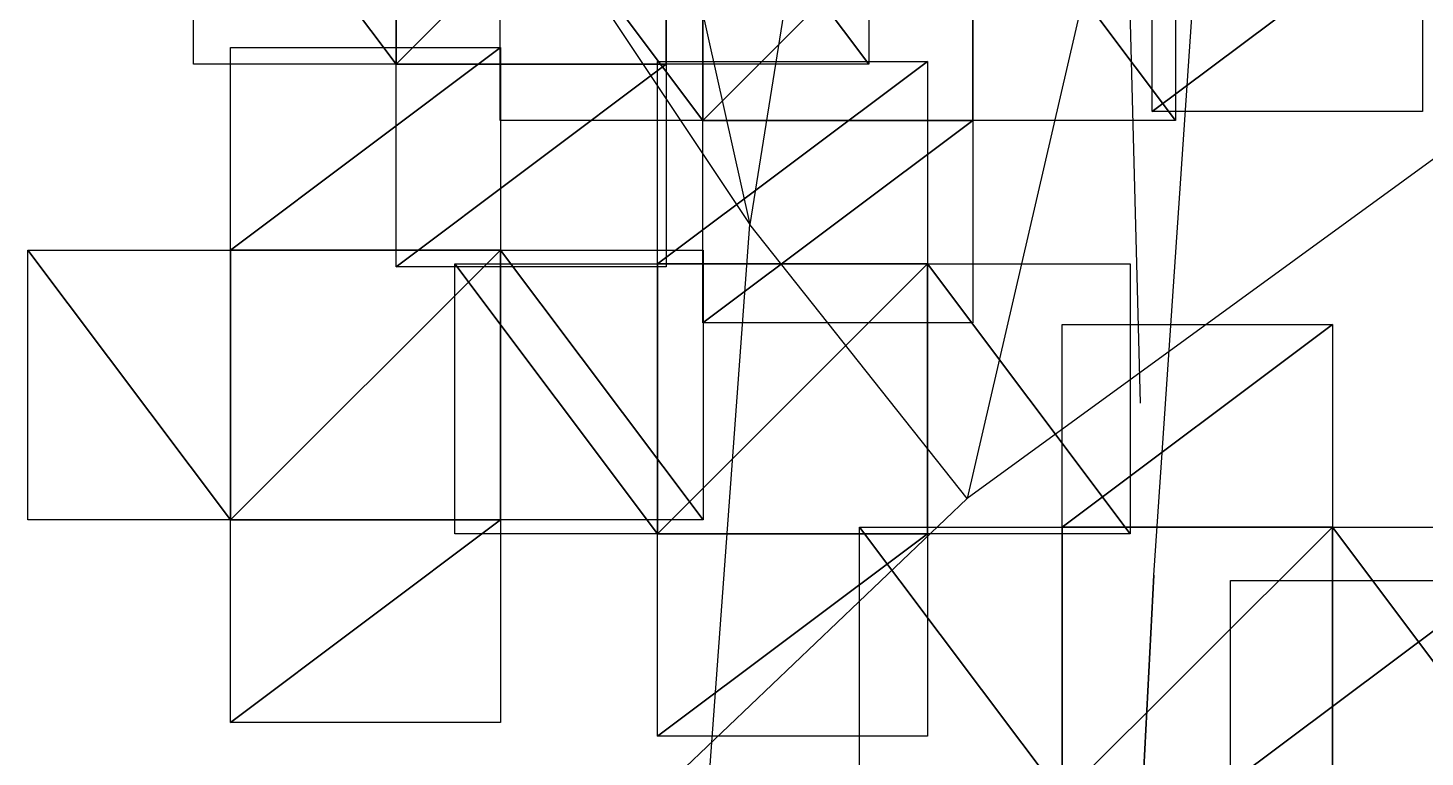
# Model space of a CAD drawing. Header units: metres. Extents: x -204 to 160, y -126 to 162.
# Drawn here: x -47.72 to -16.69, y -44.86 to -28.65 of the extents above; entities that cross this region are included whole.
import ezdxf

# ---------------------------------------------------------------- set-up
doc = ezdxf.new("R2010")
doc.units = ezdxf.units.M

msp = doc.modelspace()

# ---------------------------------------------------------------- linework, layer by layer
for p, q in [((-36.884808, -9.738489, -264.6768), (-31.68674, -33.020416, -256.94885)), ((-28.103207, -10.590538, -259.50635), (-31.68674, -33.020416, -256.94885)), ((-42.393276, -16.930363, -272.7777), (-31.68674, -33.020416, -256.94885)), ((-23.00904, -36.987854, -287.35498), (-23.539116, -17.041021, -278.90283)), ((-22.568594, -20.527117, -242.94984), (-26.862267, -39.10855, -241.9121)), ((-44.04605, -29.457321, -433.01532), (-44.04605, -23.457321, -433.01532)), ((-44.04605, -29.457321, -433.01532), (-44.04605, -23.457321, -433.01532)), ((-44.04605, -29.457321, -433.01532), (-44.04605, -23.457321, -433.01532)), ((-44.04605, -29.457321, -433.01532), (-44.04605, -23.457321, -433.01532)), ((-44.04605, -29.457321, -433.01532), (-44.04605, -23.457321, -433.01532)), ((-44.04605, -29.457321, -433.01532), (-44.04605, -23.457321, -433.01532)), ((-44.04605, -29.457321, -433.01532), (-44.04605, -23.457321, -433.01532)), ((-44.04605, -29.457321, -433.01532), (-44.04605, -23.457321, -433.01532)), ((-29.046051, -23.457321, -433.01532), (-29.046051, -29.457321, -433.01532)), ((-29.046051, -23.457321, -433.01532), (-29.046051, -29.457321, -433.01532)), ((-29.046051, -23.457321, -433.01532), (-29.046051, -29.457321, -433.01532)), ((-29.046051, -23.457321, -433.01532), (-29.046051, -29.457321, -433.01532)), ((-29.046051, -23.457321, -433.01532), (-29.046051, -29.457321, -433.01532)), ((-29.046051, -23.457321, -433.01532), (-29.046051, -29.457321, -433.01532)), ((-29.046051, -23.457321, -433.01532), (-29.046051, -29.457321, -433.01532)), ((-29.046051, -23.457321, -433.01532), (-29.046051, -29.457321, -433.01532)), ((-37.23468, -30.706451, -433.01532), (-37.23468, -24.706451, -433.01532)), ((-37.23468, -30.706451, -433.01532), (-37.23468, -24.706451, -433.01532)), ((-22.23468, -24.706451, -433.01532), (-22.23468, -30.706451, -433.01532)), ((-22.23468, -24.706451, -433.01532), (-22.23468, -30.706451, -433.01532)), ((-22.750519, -30.506287, -433.01532), (-22.750519, -26.006287, -433.01532)), ((-22.71549, -40.810272, -319.5024), (-21.70953, -26.054817, -305.79922)), ((-16.750519, -26.006287, -433.01532), (-16.750519, -30.506287, -433.01532)), ((-9.964054, -26.791958, -239.55412), (-26.862267, -39.10855, -241.9121)), ((-43.22455, -33.585968, -433.01532), (-43.22455, -29.085968, -433.01532)), ((-43.22455, -29.085968, -433.01532), (-37.22455, -29.085968, -433.01532)), ((-43.22455, -33.585968, -433.01532), (-43.22455, -29.085968, -433.01532)), ((-43.22455, -29.085968, -433.01532), (-37.22455, -29.085968, -433.01532)), ((-43.22455, -33.585968, -433.01532), (-43.22455, -29.085968, -433.01532)), ((-43.22455, -29.085968, -433.01532), (-37.22455, -29.085968, -433.01532)), ((-43.22455, -33.585968, -433.01532), (-43.22455, -29.085968, -433.01532)), ((-43.22455, -29.085968, -433.01532), (-37.22455, -29.085968, -433.01532)), ((-43.22455, -33.585968, -433.01532), (-43.22455, -29.085968, -433.01532)), ((-43.22455, -29.085968, -433.01532), (-37.22455, -29.085968, -433.01532)), ((-37.22455, -29.085968, -433.01532), (-37.22455, -33.585968, -433.01532)), ((-37.22455, -29.085968, -433.01532), (-37.22455, -33.585968, -433.01532)), ((-37.22455, -29.085968, -433.01532), (-37.22455, -33.585968, -433.01532)), ((-37.22455, -29.085968, -433.01532), (-37.22455, -33.585968, -433.01532)), ((-37.22455, -29.085968, -433.01532), (-37.22455, -33.585968, -433.01532)), ((-39.54605, -29.457321, -433.01532), (-44.04605, -29.457321, -433.01532)), ((-39.54605, -29.457321, -433.01532), (-44.04605, -29.457321, -433.01532)), ((-39.54605, -29.457321, -433.01532), (-44.04605, -29.457321, -433.01532)), ((-39.54605, -29.457321, -433.01532), (-44.04605, -29.457321, -433.01532)), ((-39.54605, -29.457321, -433.01532), (-44.04605, -29.457321, -433.01532)), ((-39.54605, -29.457321, -433.01532), (-44.04605, -29.457321, -433.01532)), ((-39.54605, -29.457321, -433.01532), (-44.04605, -29.457321, -433.01532)), ((-39.54605, -29.457321, -433.01532), (-44.04605, -29.457321, -433.01532)), ((-39.54605, -33.95732, -433.01532), (-39.54605, -29.457321, -433.01532)), ((-39.54605, -33.95732, -433.01532), (-39.54605, -29.457321, -433.01532)), ((-39.54605, -33.95732, -433.01532), (-39.54605, -29.457321, -433.01532)), ((-39.54605, -33.95732, -433.01532), (-39.54605, -29.457321, -433.01532)), ((-39.54605, -33.95732, -433.01532), (-39.54605, -29.457321, -433.01532)), ((-39.54605, -33.95732, -433.01532), (-39.54605, -29.457321, -433.01532)), ((-39.54605, -33.95732, -433.01532), (-39.54605, -29.457321, -433.01532)), ((-39.54605, -33.95732, -433.01532), (-39.54605, -29.457321, -433.01532)), ((-33.740936, -33.893936, -433.01532), (-33.740936, -29.393936, -433.01532)), ((-33.740936, -29.393936, -433.01532), (-27.740936, -29.393936, -433.01532)), ((-33.740936, -33.893936, -433.01532), (-33.740936, -29.393936, -433.01532)), ((-33.740936, -29.393936, -433.01532), (-27.740936, -29.393936, -433.01532)), ((-33.740936, -33.893936, -433.01532), (-33.740936, -29.393936, -433.01532)), ((-33.740936, -29.393936, -433.01532), (-27.740936, -29.393936, -433.01532)), ((-29.046051, -29.457321, -433.01532), (-33.54605, -29.457321, -433.01532)), ((-33.54605, -29.457321, -433.01532), (-33.54605, -33.95732, -433.01532)), ((-29.046051, -29.457321, -433.01532), (-33.54605, -29.457321, -433.01532)), ((-33.54605, -29.457321, -433.01532), (-33.54605, -33.95732, -433.01532)), ((-29.046051, -29.457321, -433.01532), (-33.54605, -29.457321, -433.01532)), ((-33.54605, -29.457321, -433.01532), (-33.54605, -33.95732, -433.01532)), ((-29.046051, -29.457321, -433.01532), (-33.54605, -29.457321, -433.01532)), ((-33.54605, -29.457321, -433.01532), (-33.54605, -33.95732, -433.01532)), ((-29.046051, -29.457321, -433.01532), (-33.54605, -29.457321, -433.01532)), ((-33.54605, -29.457321, -433.01532), (-33.54605, -33.95732, -433.01532)), ((-29.046051, -29.457321, -433.01532), (-33.54605, -29.457321, -433.01532)), ((-33.54605, -29.457321, -433.01532), (-33.54605, -33.95732, -433.01532)), ((-29.046051, -29.457321, -433.01532), (-33.54605, -29.457321, -433.01532)), ((-33.54605, -29.457321, -433.01532), (-33.54605, -33.95732, -433.01532)), ((-29.046051, -29.457321, -433.01532), (-33.54605, -29.457321, -433.01532)), ((-33.54605, -29.457321, -433.01532), (-33.54605, -33.95732, -433.01532)), ((-27.740936, -29.393936, -433.01532), (-27.740936, -33.893936, -433.01532)), ((-27.740936, -29.393936, -433.01532), (-27.740936, -33.893936, -433.01532)), ((-27.740936, -29.393936, -433.01532), (-27.740936, -33.893936, -433.01532)), ((-32.73468, -30.706451, -433.01532), (-37.23468, -30.706451, -433.01532)), ((-32.73468, -30.706451, -433.01532), (-37.23468, -30.706451, -433.01532)), ((-32.73468, -35.20645, -433.01532), (-32.73468, -30.706451, -433.01532)), ((-32.73468, -35.20645, -433.01532), (-32.73468, -30.706451, -433.01532)), ((-22.23468, -30.706451, -433.01532), (-26.73468, -30.706451, -433.01532)), ((-26.73468, -30.706451, -433.01532), (-26.73468, -35.20645, -433.01532)), ((-22.23468, -30.706451, -433.01532), (-26.73468, -30.706451, -433.01532)), ((-26.73468, -30.706451, -433.01532), (-26.73468, -35.20645, -433.01532)), ((-16.750519, -30.506287, -433.01532), (-22.750519, -30.506287, -433.01532)), ((-33.294395, -54.90072, -260.00986), (-31.68674, -33.020416, -256.94885)), ((-26.862267, -39.10855, -241.9121), (-31.68674, -33.020416, -256.94885)), ((-47.72455, -39.585968, -433.01532), (-47.72455, -33.585968, -433.01532)), ((-47.72455, -33.585968, -433.01532), (-43.22455, -33.585968, -433.01532)), ((-47.72455, -39.585968, -433.01532), (-47.72455, -33.585968, -433.01532)), ((-47.72455, -33.585968, -433.01532), (-43.22455, -33.585968, -433.01532)), ((-47.72455, -39.585968, -433.01532), (-47.72455, -33.585968, -433.01532)), ((-47.72455, -33.585968, -433.01532), (-43.22455, -33.585968, -433.01532)), ((-47.72455, -39.585968, -433.01532), (-47.72455, -33.585968, -433.01532)), ((-47.72455, -33.585968, -433.01532), (-43.22455, -33.585968, -433.01532)), ((-47.72455, -39.585968, -433.01532), (-47.72455, -33.585968, -433.01532)), ((-47.72455, -33.585968, -433.01532), (-43.22455, -33.585968, -433.01532)), ((-37.22455, -33.585968, -433.01532), (-32.72455, -33.585968, -433.01532)), ((-37.22455, -33.585968, -433.01532), (-32.72455, -33.585968, -433.01532)), ((-37.22455, -33.585968, -433.01532), (-32.72455, -33.585968, -433.01532)), ((-37.22455, -33.585968, -433.01532), (-32.72455, -33.585968, -433.01532)), ((-37.22455, -33.585968, -433.01532), (-32.72455, -33.585968, -433.01532)), ((-32.72455, -33.585968, -433.01532), (-32.72455, -39.585968, -433.01532)), ((-32.72455, -33.585968, -433.01532), (-32.72455, -39.585968, -433.01532)), ((-32.72455, -33.585968, -433.01532), (-32.72455, -39.585968, -433.01532)), ((-32.72455, -33.585968, -433.01532), (-32.72455, -39.585968, -433.01532)), ((-32.72455, -33.585968, -433.01532), (-32.72455, -39.585968, -433.01532)), ((-33.54605, -33.95732, -433.01532), (-39.54605, -33.95732, -433.01532)), ((-33.54605, -33.95732, -433.01532), (-39.54605, -33.95732, -433.01532)), ((-33.54605, -33.95732, -433.01532), (-39.54605, -33.95732, -433.01532)), ((-33.54605, -33.95732, -433.01532), (-39.54605, -33.95732, -433.01532)), ((-33.54605, -33.95732, -433.01532), (-39.54605, -33.95732, -433.01532)), ((-33.54605, -33.95732, -433.01532), (-39.54605, -33.95732, -433.01532)), ((-33.54605, -33.95732, -433.01532), (-39.54605, -33.95732, -433.01532)), ((-33.54605, -33.95732, -433.01532), (-39.54605, -33.95732, -433.01532)), ((-38.240936, -39.893936, -433.01532), (-38.240936, -33.893936, -433.01532)), ((-38.240936, -33.893936, -433.01532), (-33.740936, -33.893936, -433.01532)), ((-38.240936, -39.893936, -433.01532), (-38.240936, -33.893936, -433.01532)), ((-38.240936, -33.893936, -433.01532), (-33.740936, -33.893936, -433.01532)), ((-38.240936, -39.893936, -433.01532), (-38.240936, -33.893936, -433.01532)), ((-38.240936, -33.893936, -433.01532), (-33.740936, -33.893936, -433.01532)), ((-27.740936, -33.893936, -433.01532), (-23.240936, -33.893936, -433.01532)), ((-27.740936, -33.893936, -433.01532), (-23.240936, -33.893936, -433.01532)), ((-27.740936, -33.893936, -433.01532), (-23.240936, -33.893936, -433.01532)), ((-23.240936, -33.893936, -433.01532), (-23.240936, -39.893936, -433.01532)), ((-23.240936, -33.893936, -433.01532), (-23.240936, -39.893936, -433.01532)), ((-23.240936, -33.893936, -433.01532), (-23.240936, -39.893936, -433.01532)), ((-26.73468, -35.20645, -433.01532), (-32.73468, -35.20645, -433.01532)), ((-26.73468, -35.20645, -433.01532), (-32.73468, -35.20645, -433.01532)), ((-24.750854, -39.742935, -433.01532), (-24.750854, -35.242935, -433.01532)), ((-24.750854, -35.242935, -433.01532), (-18.750854, -35.242935, -433.01532)), ((-24.750854, -39.742935, -433.01532), (-24.750854, -35.242935, -433.01532)), ((-24.750854, -35.242935, -433.01532), (-18.750854, -35.242935, -433.01532)), ((-18.750854, -35.242935, -433.01532), (-18.750854, -39.742935, -433.01532)), ((-18.750854, -35.242935, -433.01532), (-18.750854, -39.742935, -433.01532)), ((-41.05062, -52.63927, -224.75142), (-26.862267, -39.10855, -241.9121)), ((-43.22455, -39.585968, -433.01532), (-47.72455, -39.585968, -433.01532)), ((-43.22455, -39.585968, -433.01532), (-47.72455, -39.585968, -433.01532)), ((-43.22455, -39.585968, -433.01532), (-47.72455, -39.585968, -433.01532)), ((-43.22455, -39.585968, -433.01532), (-47.72455, -39.585968, -433.01532)), ((-43.22455, -39.585968, -433.01532), (-47.72455, -39.585968, -433.01532)), ((-43.22455, -44.085968, -433.01532), (-43.22455, -39.585968, -433.01532)), ((-43.22455, -44.085968, -433.01532), (-43.22455, -39.585968, -433.01532)), ((-43.22455, -44.085968, -433.01532), (-43.22455, -39.585968, -433.01532)), ((-43.22455, -44.085968, -433.01532), (-43.22455, -39.585968, -433.01532)), ((-43.22455, -44.085968, -433.01532), (-43.22455, -39.585968, -433.01532)), ((-32.72455, -39.585968, -433.01532), (-37.22455, -39.585968, -433.01532)), ((-37.22455, -39.585968, -433.01532), (-37.22455, -44.085968, -433.01532)), ((-32.72455, -39.585968, -433.01532), (-37.22455, -39.585968, -433.01532)), ((-37.22455, -39.585968, -433.01532), (-37.22455, -44.085968, -433.01532)), ((-32.72455, -39.585968, -433.01532), (-37.22455, -39.585968, -433.01532)), ((-37.22455, -39.585968, -433.01532), (-37.22455, -44.085968, -433.01532)), ((-32.72455, -39.585968, -433.01532), (-37.22455, -39.585968, -433.01532)), ((-37.22455, -39.585968, -433.01532), (-37.22455, -44.085968, -433.01532)), ((-32.72455, -39.585968, -433.01532), (-37.22455, -39.585968, -433.01532)), ((-37.22455, -39.585968, -433.01532), (-37.22455, -44.085968, -433.01532)), ((-33.740936, -39.893936, -433.01532), (-38.240936, -39.893936, -433.01532)), ((-33.740936, -39.893936, -433.01532), (-38.240936, -39.893936, -433.01532)), ((-33.740936, -39.893936, -433.01532), (-38.240936, -39.893936, -433.01532)), ((-33.740936, -44.393936, -433.01532), (-33.740936, -39.893936, -433.01532)), ((-33.740936, -44.393936, -433.01532), (-33.740936, -39.893936, -433.01532)), ((-33.740936, -44.393936, -433.01532), (-33.740936, -39.893936, -433.01532)), ((-29.250854, -45.742935, -433.01532), (-29.250854, -39.742935, -433.01532)), ((-29.250854, -39.742935, -433.01532), (-24.750854, -39.742935, -433.01532)), ((-29.250854, -45.742935, -433.01532), (-29.250854, -39.742935, -433.01532)), ((-29.250854, -39.742935, -433.01532), (-24.750854, -39.742935, -433.01532)), ((-23.240936, -39.893936, -433.01532), (-27.740936, -39.893936, -433.01532)), ((-27.740936, -39.893936, -433.01532), (-27.740936, -44.393936, -433.01532)), ((-23.240936, -39.893936, -433.01532), (-27.740936, -39.893936, -433.01532)), ((-27.740936, -39.893936, -433.01532), (-27.740936, -44.393936, -433.01532)), ((-23.240936, -39.893936, -433.01532), (-27.740936, -39.893936, -433.01532)), ((-27.740936, -39.893936, -433.01532), (-27.740936, -44.393936, -433.01532)), ((-18.750854, -39.742935, -433.01532), (-14.2508545, -39.742935, -433.01532)), ((-18.750854, -39.742935, -433.01532), (-14.2508545, -39.742935, -433.01532)), ((-23.468374, -55.45326, -334.14514), (-22.71549, -40.810272, -319.5024)), ((-22.71549, -40.810272, -319.5024), (-23.468374, -55.45326, -334.14514)), ((-21.010925, -45.428833, -433.01532), (-21.010925, -40.928833, -433.01532)), ((-21.010925, -40.928833, -433.01532), (-15.010925, -40.928833, -433.01532)), ((-21.010925, -45.428833, -433.01532), (-21.010925, -40.928833, -433.01532)), ((-21.010925, -40.928833, -433.01532), (-15.010925, -40.928833, -433.01532)), ((-21.010925, -45.428833, -433.01532), (-21.010925, -40.928833, -433.01532)), ((-21.010925, -40.928833, -433.01532), (-15.010925, -40.928833, -433.01532)), ((-37.22455, -44.085968, -433.01532), (-43.22455, -44.085968, -433.01532)), ((-37.22455, -44.085968, -433.01532), (-43.22455, -44.085968, -433.01532)), ((-37.22455, -44.085968, -433.01532), (-43.22455, -44.085968, -433.01532)), ((-37.22455, -44.085968, -433.01532), (-43.22455, -44.085968, -433.01532)), ((-37.22455, -44.085968, -433.01532), (-43.22455, -44.085968, -433.01532)), ((-27.740936, -44.393936, -433.01532), (-33.740936, -44.393936, -433.01532)), ((-27.740936, -44.393936, -433.01532), (-33.740936, -44.393936, -433.01532)), ((-27.740936, -44.393936, -433.01532), (-33.740936, -44.393936, -433.01532))]:
    msp.add_line(p, q)
for points in [[(-39.54605, -29.457321, -433.01532), (-44.04605, -29.457321, -433.01532), (-44.04605, -23.457321, -433.01532), (-44.04595, -23.457222, -433.01523)], [(-39.54605, -29.457321, -433.01532), (-44.04605, -23.457321, -433.01532), (-39.54605, -23.457321, -433.01532), (-39.54595, -23.457222, -433.01523)], [(-39.54605, -29.457321, -433.01532), (-44.04605, -29.457321, -433.01532), (-44.04605, -23.457321, -433.01532), (-44.04595, -23.457222, -433.01523)], [(-39.54605, -29.457321, -433.01532), (-44.04605, -23.457321, -433.01532), (-39.54605, -23.457321, -433.01532), (-39.54595, -23.457222, -433.01523)], [(-39.54605, -29.457321, -433.01532), (-44.04605, -29.457321, -433.01532), (-44.04605, -23.457321, -433.01532), (-44.04595, -23.457222, -433.01523)], [(-39.54605, -29.457321, -433.01532), (-44.04605, -23.457321, -433.01532), (-39.54605, -23.457321, -433.01532), (-39.54595, -23.457222, -433.01523)], [(-39.54605, -29.457321, -433.01532), (-44.04605, -29.457321, -433.01532), (-44.04605, -23.457321, -433.01532), (-44.04595, -23.457222, -433.01523)], [(-39.54605, -29.457321, -433.01532), (-44.04605, -23.457321, -433.01532), (-39.54605, -23.457321, -433.01532), (-39.54595, -23.457222, -433.01523)], [(-39.54605, -29.457321, -433.01532), (-44.04605, -29.457321, -433.01532), (-44.04605, -23.457321, -433.01532), (-44.04595, -23.457222, -433.01523)], [(-39.54605, -29.457321, -433.01532), (-44.04605, -23.457321, -433.01532), (-39.54605, -23.457321, -433.01532), (-39.54595, -23.457222, -433.01523)], [(-39.54605, -29.457321, -433.01532), (-44.04605, -29.457321, -433.01532), (-44.04605, -23.457321, -433.01532), (-44.04595, -23.457222, -433.01523)], [(-39.54605, -29.457321, -433.01532), (-44.04605, -23.457321, -433.01532), (-39.54605, -23.457321, -433.01532), (-39.54595, -23.457222, -433.01523)], [(-39.54605, -29.457321, -433.01532), (-44.04605, -29.457321, -433.01532), (-44.04605, -23.457321, -433.01532), (-44.04595, -23.457222, -433.01523)], [(-39.54605, -29.457321, -433.01532), (-44.04605, -23.457321, -433.01532), (-39.54605, -23.457321, -433.01532), (-39.54595, -23.457222, -433.01523)], [(-39.54605, -29.457321, -433.01532), (-44.04605, -29.457321, -433.01532), (-44.04605, -23.457321, -433.01532), (-44.04595, -23.457222, -433.01523)], [(-39.54605, -29.457321, -433.01532), (-44.04605, -23.457321, -433.01532), (-39.54605, -23.457321, -433.01532), (-39.54595, -23.457222, -433.01523)], [(-39.54605, -29.457321, -433.01532), (-39.54605, -23.457321, -433.01532), (-33.54605, -23.457321, -433.01532), (-33.54595, -23.457222, -433.01523)], [(-39.54605, -29.457321, -433.01532), (-39.54605, -23.457321, -433.01532), (-33.54605, -23.457321, -433.01532), (-33.54595, -23.457222, -433.01523)], [(-39.54605, -29.457321, -433.01532), (-39.54605, -23.457321, -433.01532), (-33.54605, -23.457321, -433.01532), (-33.54595, -23.457222, -433.01523)], [(-39.54605, -29.457321, -433.01532), (-39.54605, -23.457321, -433.01532), (-33.54605, -23.457321, -433.01532), (-33.54595, -23.457222, -433.01523)], [(-39.54605, -29.457321, -433.01532), (-39.54605, -23.457321, -433.01532), (-33.54605, -23.457321, -433.01532), (-33.54595, -23.457222, -433.01523)], [(-39.54605, -29.457321, -433.01532), (-39.54605, -23.457321, -433.01532), (-33.54605, -23.457321, -433.01532), (-33.54595, -23.457222, -433.01523)], [(-39.54605, -29.457321, -433.01532), (-39.54605, -23.457321, -433.01532), (-33.54605, -23.457321, -433.01532), (-33.54595, -23.457222, -433.01523)], [(-39.54605, -29.457321, -433.01532), (-39.54605, -23.457321, -433.01532), (-33.54605, -23.457321, -433.01532), (-33.54595, -23.457222, -433.01523)], [(-33.54605, -23.457321, -433.01532), (-33.54605, -29.457321, -433.01532), (-39.54605, -29.457321, -433.01532), (-39.54595, -29.457222, -433.01523)], [(-33.54605, -23.457321, -433.01532), (-33.54605, -29.457321, -433.01532), (-39.54605, -29.457321, -433.01532), (-39.54595, -29.457222, -433.01523)], [(-33.54605, -23.457321, -433.01532), (-33.54605, -29.457321, -433.01532), (-39.54605, -29.457321, -433.01532), (-39.54595, -29.457222, -433.01523)], [(-33.54605, -23.457321, -433.01532), (-33.54605, -29.457321, -433.01532), (-39.54605, -29.457321, -433.01532), (-39.54595, -29.457222, -433.01523)], [(-33.54605, -23.457321, -433.01532), (-33.54605, -29.457321, -433.01532), (-39.54605, -29.457321, -433.01532), (-39.54595, -29.457222, -433.01523)], [(-33.54605, -23.457321, -433.01532), (-33.54605, -29.457321, -433.01532), (-39.54605, -29.457321, -433.01532), (-39.54595, -29.457222, -433.01523)], [(-33.54605, -23.457321, -433.01532), (-33.54605, -29.457321, -433.01532), (-39.54605, -29.457321, -433.01532), (-39.54595, -29.457222, -433.01523)], [(-33.54605, -23.457321, -433.01532), (-33.54605, -29.457321, -433.01532), (-39.54605, -29.457321, -433.01532), (-39.54595, -29.457222, -433.01523)], [(-33.54605, -23.457321, -433.01532), (-29.046051, -23.457321, -433.01532), (-29.046051, -29.457321, -433.01532), (-29.045952, -29.457222, -433.01523)], [(-33.54605, -23.457321, -433.01532), (-29.046051, -29.457321, -433.01532), (-33.54605, -29.457321, -433.01532), (-33.54595, -29.457222, -433.01523)], [(-33.54605, -23.457321, -433.01532), (-29.046051, -23.457321, -433.01532), (-29.046051, -29.457321, -433.01532), (-29.045952, -29.457222, -433.01523)], [(-33.54605, -23.457321, -433.01532), (-29.046051, -29.457321, -433.01532), (-33.54605, -29.457321, -433.01532), (-33.54595, -29.457222, -433.01523)], [(-33.54605, -23.457321, -433.01532), (-29.046051, -23.457321, -433.01532), (-29.046051, -29.457321, -433.01532), (-29.045952, -29.457222, -433.01523)], [(-33.54605, -23.457321, -433.01532), (-29.046051, -29.457321, -433.01532), (-33.54605, -29.457321, -433.01532), (-33.54595, -29.457222, -433.01523)], [(-33.54605, -23.457321, -433.01532), (-29.046051, -23.457321, -433.01532), (-29.046051, -29.457321, -433.01532), (-29.045952, -29.457222, -433.01523)], [(-33.54605, -23.457321, -433.01532), (-29.046051, -29.457321, -433.01532), (-33.54605, -29.457321, -433.01532), (-33.54595, -29.457222, -433.01523)], [(-33.54605, -23.457321, -433.01532), (-29.046051, -23.457321, -433.01532), (-29.046051, -29.457321, -433.01532), (-29.045952, -29.457222, -433.01523)], [(-33.54605, -23.457321, -433.01532), (-29.046051, -29.457321, -433.01532), (-33.54605, -29.457321, -433.01532), (-33.54595, -29.457222, -433.01523)], [(-33.54605, -23.457321, -433.01532), (-29.046051, -23.457321, -433.01532), (-29.046051, -29.457321, -433.01532), (-29.045952, -29.457222, -433.01523)], [(-33.54605, -23.457321, -433.01532), (-29.046051, -29.457321, -433.01532), (-33.54605, -29.457321, -433.01532), (-33.54595, -29.457222, -433.01523)], [(-33.54605, -23.457321, -433.01532), (-29.046051, -23.457321, -433.01532), (-29.046051, -29.457321, -433.01532), (-29.045952, -29.457222, -433.01523)], [(-33.54605, -23.457321, -433.01532), (-29.046051, -29.457321, -433.01532), (-33.54605, -29.457321, -433.01532), (-33.54595, -29.457222, -433.01523)], [(-33.54605, -23.457321, -433.01532), (-29.046051, -23.457321, -433.01532), (-29.046051, -29.457321, -433.01532), (-29.045952, -29.457222, -433.01523)], [(-33.54605, -23.457321, -433.01532), (-29.046051, -29.457321, -433.01532), (-33.54605, -29.457321, -433.01532), (-33.54595, -29.457222, -433.01523)], [(-32.73468, -30.706451, -433.01532), (-37.23468, -30.706451, -433.01532), (-37.23468, -24.706451, -433.01532), (-37.23458, -24.706352, -433.01523)], [(-32.73468, -30.706451, -433.01532), (-37.23468, -24.706451, -433.01532), (-32.73468, -24.706451, -433.01532), (-32.73458, -24.706352, -433.01523)], [(-32.73468, -30.706451, -433.01532), (-37.23468, -30.706451, -433.01532), (-37.23468, -24.706451, -433.01532), (-37.23458, -24.706352, -433.01523)], [(-32.73468, -30.706451, -433.01532), (-37.23468, -24.706451, -433.01532), (-32.73468, -24.706451, -433.01532), (-32.73458, -24.706352, -433.01523)], [(-32.73468, -30.706451, -433.01532), (-32.73468, -24.706451, -433.01532), (-26.73468, -24.706451, -433.01532), (-26.734581, -24.706352, -433.01523)], [(-32.73468, -30.706451, -433.01532), (-32.73468, -24.706451, -433.01532), (-26.73468, -24.706451, -433.01532), (-26.734581, -24.706352, -433.01523)], [(-26.73468, -24.706451, -433.01532), (-26.73468, -30.706451, -433.01532), (-32.73468, -30.706451, -433.01532), (-32.73458, -30.706352, -433.01523)], [(-26.73468, -24.706451, -433.01532), (-26.73468, -30.706451, -433.01532), (-32.73468, -30.706451, -433.01532), (-32.73458, -30.706352, -433.01523)], [(-26.73468, -24.706451, -433.01532), (-22.23468, -24.706451, -433.01532), (-22.23468, -30.706451, -433.01532), (-22.234581, -30.706352, -433.01523)], [(-26.73468, -24.706451, -433.01532), (-22.23468, -30.706451, -433.01532), (-26.73468, -30.706451, -433.01532), (-26.734581, -30.706352, -433.01523)], [(-26.73468, -24.706451, -433.01532), (-22.23468, -24.706451, -433.01532), (-22.23468, -30.706451, -433.01532), (-22.234581, -30.706352, -433.01523)], [(-26.73468, -24.706451, -433.01532), (-22.23468, -30.706451, -433.01532), (-26.73468, -30.706451, -433.01532), (-26.734581, -30.706352, -433.01523)], [(-16.750519, -26.006287, -433.01532), (-22.750519, -30.506287, -433.01532), (-22.750519, -26.006287, -433.01532), (-22.75042, -26.006187, -433.01523)], [(-16.750519, -26.006287, -433.01532), (-16.750519, -30.506287, -433.01532), (-22.750519, -30.506287, -433.01532), (-22.75042, -30.506187, -433.01523)], [(-43.22455, -33.585968, -433.01532), (-43.22455, -29.085968, -433.01532), (-37.22455, -29.085968, -433.01532), (-37.22445, -29.085869, -433.01523)], [(-43.22455, -33.585968, -433.01532), (-43.22455, -29.085968, -433.01532), (-37.22455, -29.085968, -433.01532), (-37.22445, -29.085869, -433.01523)], [(-43.22455, -33.585968, -433.01532), (-43.22455, -29.085968, -433.01532), (-37.22455, -29.085968, -433.01532), (-37.22445, -29.085869, -433.01523)], [(-43.22455, -33.585968, -433.01532), (-43.22455, -29.085968, -433.01532), (-37.22455, -29.085968, -433.01532), (-37.22445, -29.085869, -433.01523)], [(-43.22455, -33.585968, -433.01532), (-43.22455, -29.085968, -433.01532), (-37.22455, -29.085968, -433.01532), (-37.22445, -29.085869, -433.01523)], [(-43.22455, -33.585968, -433.01532), (-37.22455, -29.085968, -433.01532), (-37.22455, -33.585968, -433.01532), (-37.22445, -33.58587, -433.01523)], [(-43.22455, -33.585968, -433.01532), (-37.22455, -29.085968, -433.01532), (-37.22455, -33.585968, -433.01532), (-37.22445, -33.58587, -433.01523)], [(-43.22455, -33.585968, -433.01532), (-37.22455, -29.085968, -433.01532), (-37.22455, -33.585968, -433.01532), (-37.22445, -33.58587, -433.01523)], [(-43.22455, -33.585968, -433.01532), (-37.22455, -29.085968, -433.01532), (-37.22455, -33.585968, -433.01532), (-37.22445, -33.58587, -433.01523)], [(-43.22455, -33.585968, -433.01532), (-37.22455, -29.085968, -433.01532), (-37.22455, -33.585968, -433.01532), (-37.22445, -33.58587, -433.01523)], [(-33.54605, -29.457321, -433.01532), (-39.54605, -33.95732, -433.01532), (-39.54605, -29.457321, -433.01532), (-39.54595, -29.457222, -433.01523)], [(-33.54605, -29.457321, -433.01532), (-39.54605, -33.95732, -433.01532), (-39.54605, -29.457321, -433.01532), (-39.54595, -29.457222, -433.01523)], [(-33.54605, -29.457321, -433.01532), (-39.54605, -33.95732, -433.01532), (-39.54605, -29.457321, -433.01532), (-39.54595, -29.457222, -433.01523)], [(-33.54605, -29.457321, -433.01532), (-39.54605, -33.95732, -433.01532), (-39.54605, -29.457321, -433.01532), (-39.54595, -29.457222, -433.01523)], [(-33.54605, -29.457321, -433.01532), (-39.54605, -33.95732, -433.01532), (-39.54605, -29.457321, -433.01532), (-39.54595, -29.457222, -433.01523)], [(-33.54605, -29.457321, -433.01532), (-39.54605, -33.95732, -433.01532), (-39.54605, -29.457321, -433.01532), (-39.54595, -29.457222, -433.01523)], [(-33.54605, -29.457321, -433.01532), (-39.54605, -33.95732, -433.01532), (-39.54605, -29.457321, -433.01532), (-39.54595, -29.457222, -433.01523)], [(-33.54605, -29.457321, -433.01532), (-39.54605, -33.95732, -433.01532), (-39.54605, -29.457321, -433.01532), (-39.54595, -29.457222, -433.01523)], [(-33.54605, -29.457321, -433.01532), (-33.54605, -33.95732, -433.01532), (-39.54605, -33.95732, -433.01532), (-39.54595, -33.957222, -433.01523)], [(-33.54605, -29.457321, -433.01532), (-33.54605, -33.95732, -433.01532), (-39.54605, -33.95732, -433.01532), (-39.54595, -33.957222, -433.01523)], [(-33.54605, -29.457321, -433.01532), (-33.54605, -33.95732, -433.01532), (-39.54605, -33.95732, -433.01532), (-39.54595, -33.957222, -433.01523)], [(-33.54605, -29.457321, -433.01532), (-33.54605, -33.95732, -433.01532), (-39.54605, -33.95732, -433.01532), (-39.54595, -33.957222, -433.01523)], [(-33.54605, -29.457321, -433.01532), (-33.54605, -33.95732, -433.01532), (-39.54605, -33.95732, -433.01532), (-39.54595, -33.957222, -433.01523)], [(-33.54605, -29.457321, -433.01532), (-33.54605, -33.95732, -433.01532), (-39.54605, -33.95732, -433.01532), (-39.54595, -33.957222, -433.01523)], [(-33.54605, -29.457321, -433.01532), (-33.54605, -33.95732, -433.01532), (-39.54605, -33.95732, -433.01532), (-39.54595, -33.957222, -433.01523)], [(-33.54605, -29.457321, -433.01532), (-33.54605, -33.95732, -433.01532), (-39.54605, -33.95732, -433.01532), (-39.54595, -33.957222, -433.01523)], [(-33.740936, -33.893936, -433.01532), (-33.740936, -29.393936, -433.01532), (-27.740936, -29.393936, -433.01532), (-27.740837, -29.393837, -433.01523)], [(-33.740936, -33.893936, -433.01532), (-33.740936, -29.393936, -433.01532), (-27.740936, -29.393936, -433.01532), (-27.740837, -29.393837, -433.01523)], [(-33.740936, -33.893936, -433.01532), (-33.740936, -29.393936, -433.01532), (-27.740936, -29.393936, -433.01532), (-27.740837, -29.393837, -433.01523)], [(-33.740936, -33.893936, -433.01532), (-27.740936, -29.393936, -433.01532), (-27.740936, -33.893936, -433.01532), (-27.740837, -33.893837, -433.01523)], [(-33.740936, -33.893936, -433.01532), (-27.740936, -29.393936, -433.01532), (-27.740936, -33.893936, -433.01532), (-27.740837, -33.893837, -433.01523)], [(-33.740936, -33.893936, -433.01532), (-27.740936, -29.393936, -433.01532), (-27.740936, -33.893936, -433.01532), (-27.740837, -33.893837, -433.01523)], [(-26.73468, -30.706451, -433.01532), (-32.73468, -35.20645, -433.01532), (-32.73468, -30.706451, -433.01532), (-32.73458, -30.706352, -433.01523)], [(-26.73468, -30.706451, -433.01532), (-32.73468, -35.20645, -433.01532), (-32.73468, -30.706451, -433.01532), (-32.73458, -30.706352, -433.01523)], [(-26.73468, -30.706451, -433.01532), (-26.73468, -35.20645, -433.01532), (-32.73468, -35.20645, -433.01532), (-32.73458, -35.206352, -433.01523)], [(-26.73468, -30.706451, -433.01532), (-26.73468, -35.20645, -433.01532), (-32.73468, -35.20645, -433.01532), (-32.73458, -35.206352, -433.01523)], [(-43.22455, -39.585968, -433.01532), (-47.72455, -39.585968, -433.01532), (-47.72455, -33.585968, -433.01532), (-47.72445, -33.58587, -433.01523)], [(-43.22455, -39.585968, -433.01532), (-47.72455, -33.585968, -433.01532), (-43.22455, -33.585968, -433.01532), (-43.22445, -33.58587, -433.01523)], [(-43.22455, -39.585968, -433.01532), (-47.72455, -39.585968, -433.01532), (-47.72455, -33.585968, -433.01532), (-47.72445, -33.58587, -433.01523)], [(-43.22455, -39.585968, -433.01532), (-47.72455, -33.585968, -433.01532), (-43.22455, -33.585968, -433.01532), (-43.22445, -33.58587, -433.01523)], [(-43.22455, -39.585968, -433.01532), (-47.72455, -39.585968, -433.01532), (-47.72455, -33.585968, -433.01532), (-47.72445, -33.58587, -433.01523)], [(-43.22455, -39.585968, -433.01532), (-47.72455, -33.585968, -433.01532), (-43.22455, -33.585968, -433.01532), (-43.22445, -33.58587, -433.01523)], [(-43.22455, -39.585968, -433.01532), (-47.72455, -39.585968, -433.01532), (-47.72455, -33.585968, -433.01532), (-47.72445, -33.58587, -433.01523)], [(-43.22455, -39.585968, -433.01532), (-47.72455, -33.585968, -433.01532), (-43.22455, -33.585968, -433.01532), (-43.22445, -33.58587, -433.01523)], [(-43.22455, -39.585968, -433.01532), (-47.72455, -39.585968, -433.01532), (-47.72455, -33.585968, -433.01532), (-47.72445, -33.58587, -433.01523)], [(-43.22455, -39.585968, -433.01532), (-47.72455, -33.585968, -433.01532), (-43.22455, -33.585968, -433.01532), (-43.22445, -33.58587, -433.01523)], [(-43.22455, -39.585968, -433.01532), (-43.22455, -33.585968, -433.01532), (-37.22455, -33.585968, -433.01532), (-37.22445, -33.58587, -433.01523)], [(-43.22455, -39.585968, -433.01532), (-43.22455, -33.585968, -433.01532), (-37.22455, -33.585968, -433.01532), (-37.22445, -33.58587, -433.01523)], [(-43.22455, -39.585968, -433.01532), (-43.22455, -33.585968, -433.01532), (-37.22455, -33.585968, -433.01532), (-37.22445, -33.58587, -433.01523)], [(-43.22455, -39.585968, -433.01532), (-43.22455, -33.585968, -433.01532), (-37.22455, -33.585968, -433.01532), (-37.22445, -33.58587, -433.01523)], [(-43.22455, -39.585968, -433.01532), (-43.22455, -33.585968, -433.01532), (-37.22455, -33.585968, -433.01532), (-37.22445, -33.58587, -433.01523)], [(-37.22455, -33.585968, -433.01532), (-37.22455, -39.585968, -433.01532), (-43.22455, -39.585968, -433.01532), (-43.22445, -39.58587, -433.01523)], [(-37.22455, -33.585968, -433.01532), (-37.22455, -39.585968, -433.01532), (-43.22455, -39.585968, -433.01532), (-43.22445, -39.58587, -433.01523)], [(-37.22455, -33.585968, -433.01532), (-37.22455, -39.585968, -433.01532), (-43.22455, -39.585968, -433.01532), (-43.22445, -39.58587, -433.01523)], [(-37.22455, -33.585968, -433.01532), (-37.22455, -39.585968, -433.01532), (-43.22455, -39.585968, -433.01532), (-43.22445, -39.58587, -433.01523)], [(-37.22455, -33.585968, -433.01532), (-37.22455, -39.585968, -433.01532), (-43.22455, -39.585968, -433.01532), (-43.22445, -39.58587, -433.01523)], [(-37.22455, -33.585968, -433.01532), (-32.72455, -33.585968, -433.01532), (-32.72455, -39.585968, -433.01532), (-32.72445, -39.58587, -433.01523)], [(-37.22455, -33.585968, -433.01532), (-32.72455, -39.585968, -433.01532), (-37.22455, -39.585968, -433.01532), (-37.22445, -39.58587, -433.01523)], [(-37.22455, -33.585968, -433.01532), (-32.72455, -33.585968, -433.01532), (-32.72455, -39.585968, -433.01532), (-32.72445, -39.58587, -433.01523)], [(-37.22455, -33.585968, -433.01532), (-32.72455, -39.585968, -433.01532), (-37.22455, -39.585968, -433.01532), (-37.22445, -39.58587, -433.01523)], [(-37.22455, -33.585968, -433.01532), (-32.72455, -33.585968, -433.01532), (-32.72455, -39.585968, -433.01532), (-32.72445, -39.58587, -433.01523)], [(-37.22455, -33.585968, -433.01532), (-32.72455, -39.585968, -433.01532), (-37.22455, -39.585968, -433.01532), (-37.22445, -39.58587, -433.01523)], [(-37.22455, -33.585968, -433.01532), (-32.72455, -33.585968, -433.01532), (-32.72455, -39.585968, -433.01532), (-32.72445, -39.58587, -433.01523)], [(-37.22455, -33.585968, -433.01532), (-32.72455, -39.585968, -433.01532), (-37.22455, -39.585968, -433.01532), (-37.22445, -39.58587, -433.01523)], [(-37.22455, -33.585968, -433.01532), (-32.72455, -33.585968, -433.01532), (-32.72455, -39.585968, -433.01532), (-32.72445, -39.58587, -433.01523)], [(-37.22455, -33.585968, -433.01532), (-32.72455, -39.585968, -433.01532), (-37.22455, -39.585968, -433.01532), (-37.22445, -39.58587, -433.01523)], [(-33.740936, -39.893936, -433.01532), (-38.240936, -39.893936, -433.01532), (-38.240936, -33.893936, -433.01532), (-38.240837, -33.893837, -433.01523)], [(-33.740936, -39.893936, -433.01532), (-38.240936, -33.893936, -433.01532), (-33.740936, -33.893936, -433.01532), (-33.740837, -33.893837, -433.01523)], [(-33.740936, -39.893936, -433.01532), (-38.240936, -39.893936, -433.01532), (-38.240936, -33.893936, -433.01532), (-38.240837, -33.893837, -433.01523)], [(-33.740936, -39.893936, -433.01532), (-38.240936, -33.893936, -433.01532), (-33.740936, -33.893936, -433.01532), (-33.740837, -33.893837, -433.01523)], [(-33.740936, -39.893936, -433.01532), (-38.240936, -39.893936, -433.01532), (-38.240936, -33.893936, -433.01532), (-38.240837, -33.893837, -433.01523)], [(-33.740936, -39.893936, -433.01532), (-38.240936, -33.893936, -433.01532), (-33.740936, -33.893936, -433.01532), (-33.740837, -33.893837, -433.01523)], [(-33.740936, -39.893936, -433.01532), (-33.740936, -33.893936, -433.01532), (-27.740936, -33.893936, -433.01532), (-27.740837, -33.893837, -433.01523)], [(-33.740936, -39.893936, -433.01532), (-33.740936, -33.893936, -433.01532), (-27.740936, -33.893936, -433.01532), (-27.740837, -33.893837, -433.01523)], [(-33.740936, -39.893936, -433.01532), (-33.740936, -33.893936, -433.01532), (-27.740936, -33.893936, -433.01532), (-27.740837, -33.893837, -433.01523)], [(-27.740936, -33.893936, -433.01532), (-27.740936, -39.893936, -433.01532), (-33.740936, -39.893936, -433.01532), (-33.740837, -39.893837, -433.01523)], [(-27.740936, -33.893936, -433.01532), (-27.740936, -39.893936, -433.01532), (-33.740936, -39.893936, -433.01532), (-33.740837, -39.893837, -433.01523)], [(-27.740936, -33.893936, -433.01532), (-27.740936, -39.893936, -433.01532), (-33.740936, -39.893936, -433.01532), (-33.740837, -39.893837, -433.01523)], [(-27.740936, -33.893936, -433.01532), (-23.240936, -33.893936, -433.01532), (-23.240936, -39.893936, -433.01532), (-23.240837, -39.893837, -433.01523)], [(-27.740936, -33.893936, -433.01532), (-23.240936, -39.893936, -433.01532), (-27.740936, -39.893936, -433.01532), (-27.740837, -39.893837, -433.01523)], [(-27.740936, -33.893936, -433.01532), (-23.240936, -33.893936, -433.01532), (-23.240936, -39.893936, -433.01532), (-23.240837, -39.893837, -433.01523)], [(-27.740936, -33.893936, -433.01532), (-23.240936, -39.893936, -433.01532), (-27.740936, -39.893936, -433.01532), (-27.740837, -39.893837, -433.01523)], [(-27.740936, -33.893936, -433.01532), (-23.240936, -33.893936, -433.01532), (-23.240936, -39.893936, -433.01532), (-23.240837, -39.893837, -433.01523)], [(-27.740936, -33.893936, -433.01532), (-23.240936, -39.893936, -433.01532), (-27.740936, -39.893936, -433.01532), (-27.740837, -39.893837, -433.01523)], [(-24.750854, -39.742935, -433.01532), (-24.750854, -35.242935, -433.01532), (-18.750854, -35.242935, -433.01532), (-18.750755, -35.242836, -433.01523)], [(-24.750854, -39.742935, -433.01532), (-24.750854, -35.242935, -433.01532), (-18.750854, -35.242935, -433.01532), (-18.750755, -35.242836, -433.01523)], [(-24.750854, -39.742935, -433.01532), (-18.750854, -35.242935, -433.01532), (-18.750854, -39.742935, -433.01532), (-18.750755, -39.742836, -433.01523)], [(-24.750854, -39.742935, -433.01532), (-18.750854, -35.242935, -433.01532), (-18.750854, -39.742935, -433.01532), (-18.750755, -39.742836, -433.01523)], [(-37.22455, -39.585968, -433.01532), (-43.22455, -44.085968, -433.01532), (-43.22455, -39.585968, -433.01532), (-43.22445, -39.58587, -433.01523)], [(-37.22455, -39.585968, -433.01532), (-43.22455, -44.085968, -433.01532), (-43.22455, -39.585968, -433.01532), (-43.22445, -39.58587, -433.01523)], [(-37.22455, -39.585968, -433.01532), (-43.22455, -44.085968, -433.01532), (-43.22455, -39.585968, -433.01532), (-43.22445, -39.58587, -433.01523)], [(-37.22455, -39.585968, -433.01532), (-43.22455, -44.085968, -433.01532), (-43.22455, -39.585968, -433.01532), (-43.22445, -39.58587, -433.01523)], [(-37.22455, -39.585968, -433.01532), (-43.22455, -44.085968, -433.01532), (-43.22455, -39.585968, -433.01532), (-43.22445, -39.58587, -433.01523)], [(-37.22455, -39.585968, -433.01532), (-37.22455, -44.085968, -433.01532), (-43.22455, -44.085968, -433.01532), (-43.22445, -44.08587, -433.01523)], [(-37.22455, -39.585968, -433.01532), (-37.22455, -44.085968, -433.01532), (-43.22455, -44.085968, -433.01532), (-43.22445, -44.08587, -433.01523)], [(-37.22455, -39.585968, -433.01532), (-37.22455, -44.085968, -433.01532), (-43.22455, -44.085968, -433.01532), (-43.22445, -44.08587, -433.01523)], [(-37.22455, -39.585968, -433.01532), (-37.22455, -44.085968, -433.01532), (-43.22455, -44.085968, -433.01532), (-43.22445, -44.08587, -433.01523)], [(-37.22455, -39.585968, -433.01532), (-37.22455, -44.085968, -433.01532), (-43.22455, -44.085968, -433.01532), (-43.22445, -44.08587, -433.01523)], [(-27.740936, -39.893936, -433.01532), (-33.740936, -44.393936, -433.01532), (-33.740936, -39.893936, -433.01532), (-33.740837, -39.893837, -433.01523)], [(-27.740936, -39.893936, -433.01532), (-33.740936, -44.393936, -433.01532), (-33.740936, -39.893936, -433.01532), (-33.740837, -39.893837, -433.01523)], [(-27.740936, -39.893936, -433.01532), (-33.740936, -44.393936, -433.01532), (-33.740936, -39.893936, -433.01532), (-33.740837, -39.893837, -433.01523)], [(-27.740936, -39.893936, -433.01532), (-27.740936, -44.393936, -433.01532), (-33.740936, -44.393936, -433.01532), (-33.740837, -44.393837, -433.01523)], [(-27.740936, -39.893936, -433.01532), (-27.740936, -44.393936, -433.01532), (-33.740936, -44.393936, -433.01532), (-33.740837, -44.393837, -433.01523)], [(-27.740936, -39.893936, -433.01532), (-27.740936, -44.393936, -433.01532), (-33.740936, -44.393936, -433.01532), (-33.740837, -44.393837, -433.01523)], [(-24.750854, -45.742935, -433.01532), (-29.250854, -45.742935, -433.01532), (-29.250854, -39.742935, -433.01532), (-29.250755, -39.742836, -433.01523)], [(-24.750854, -45.742935, -433.01532), (-29.250854, -39.742935, -433.01532), (-24.750854, -39.742935, -433.01532), (-24.750755, -39.742836, -433.01523)], [(-24.750854, -45.742935, -433.01532), (-29.250854, -45.742935, -433.01532), (-29.250854, -39.742935, -433.01532), (-29.250755, -39.742836, -433.01523)], [(-24.750854, -45.742935, -433.01532), (-29.250854, -39.742935, -433.01532), (-24.750854, -39.742935, -433.01532), (-24.750755, -39.742836, -433.01523)], [(-24.750854, -45.742935, -433.01532), (-24.750854, -39.742935, -433.01532), (-18.750854, -39.742935, -433.01532), (-18.750755, -39.742836, -433.01523)], [(-24.750854, -45.742935, -433.01532), (-24.750854, -39.742935, -433.01532), (-18.750854, -39.742935, -433.01532), (-18.750755, -39.742836, -433.01523)], [(-18.750854, -39.742935, -433.01532), (-18.750854, -45.742935, -433.01532), (-24.750854, -45.742935, -433.01532), (-24.750755, -45.742836, -433.01523)], [(-18.750854, -39.742935, -433.01532), (-18.750854, -45.742935, -433.01532), (-24.750854, -45.742935, -433.01532), (-24.750755, -45.742836, -433.01523)], [(-18.750854, -39.742935, -433.01532), (-14.2508545, -39.742935, -433.01532), (-14.2508545, -45.742935, -433.01532), (-14.250754, -45.742836, -433.01523)], [(-18.750854, -39.742935, -433.01532), (-14.2508545, -45.742935, -433.01532), (-18.750854, -45.742935, -433.01532), (-18.750755, -45.742836, -433.01523)], [(-18.750854, -39.742935, -433.01532), (-14.2508545, -39.742935, -433.01532), (-14.2508545, -45.742935, -433.01532), (-14.250754, -45.742836, -433.01523)], [(-18.750854, -39.742935, -433.01532), (-14.2508545, -45.742935, -433.01532), (-18.750854, -45.742935, -433.01532), (-18.750755, -45.742836, -433.01523)], [(-21.010925, -45.428833, -433.01532), (-21.010925, -40.928833, -433.01532), (-15.010925, -40.928833, -433.01532), (-15.010825, -40.928734, -433.01523)], [(-21.010925, -45.428833, -433.01532), (-21.010925, -40.928833, -433.01532), (-15.010925, -40.928833, -433.01532), (-15.010825, -40.928734, -433.01523)], [(-21.010925, -45.428833, -433.01532), (-21.010925, -40.928833, -433.01532), (-15.010925, -40.928833, -433.01532), (-15.010825, -40.928734, -433.01523)], [(-21.010925, -45.428833, -433.01532), (-15.010925, -40.928833, -433.01532), (-15.010925, -45.428833, -433.01532), (-15.010825, -45.428734, -433.01523)], [(-21.010925, -45.428833, -433.01532), (-15.010925, -40.928833, -433.01532), (-15.010925, -45.428833, -433.01532), (-15.010825, -45.428734, -433.01523)], [(-21.010925, -45.428833, -433.01532), (-15.010925, -40.928833, -433.01532), (-15.010925, -45.428833, -433.01532), (-15.010825, -45.428734, -433.01523)]]:
    msp.add_3dface(points)

doc.saveas('drawing.dxf')
